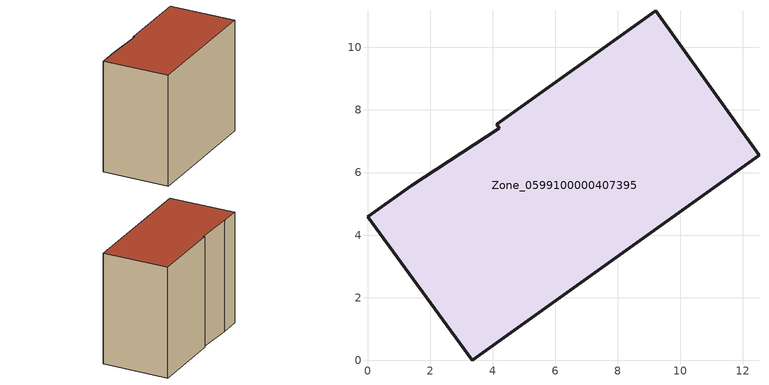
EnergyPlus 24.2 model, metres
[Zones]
Zone_0599100000407395
 floor ground (C_G): 0,4.59 1.4,5.58 4.21,7.42 4.13,7.54 9.21,11.17 12.51,6.55 3.34,0 z0
 wall outside (C_F): 1.4,5.58 0,4.59 3.34,0 12.51,6.55 9.21,11.17 4.13,7.54 4.21,7.42 1.4,5.58 z0:9.52
 roof outside (C_R): 4.13,7.54 4.21,7.42 1.4,5.58 0,4.59 3.34,0 12.51,6.55 9.21,11.17 z9.52
[BUILDING]
Pand.0599100000407395: North Axis=0; Terrain=City; Loads Convergence Tolerance Value=0.04; Temperature Convergence Tolerance Value=0.4; Solar Distribution=FullExterior; Maximum Number of Warmup Days=25; Minimum Number of Warmup Days=1
[Site:Location]
Rotterdam.The.Hague.AP_ZH_NLD Design_Conditions: Latitude=51.96; Longitude=4.45; Time Zone=1; Elevation=-4.5
[SITE:GROUNDTEMPERATURE:BUILDINGSURFACE]
18, 18, 18, 18, 18, 18, 18, 18, 18, 18, 18, 18
[MATERIAL] Thermal Absorptance=0.9; Solar Absorptance=0.7; Visible Absorptance=0.7
Name | Roughness | Thickness | Conductivity | Density | Specific Heat
G.TC.1992-2005 | MediumSmooth | 0.15 | 0.06 | 540 | 1210
F.TC.1992-2005 | Rough | 0.3 | 0.12 | 1920 | 840
R.TC.1992-2005 | MediumRough | 0.2 | 0.08 | 1500 | 1000
[CONSTRUCTION]
C_G: G.TC.1992-2005
C_F: F.TC.1992-2005
C_R: R.TC.1992-2005
[ZONE]
Zone_0599100000407395: Type=1; Multiplier=1; Ceiling Height=Autocalculate; Volume=Autocalculate; Floor Area=autocalculate; Part of Total Floor Area=Yes
[ZONEINFILTRATION:DESIGNFLOWRATE]
Infil_Zone_0599100000407395: Zone or ZoneList or Space or SpaceList=Zone_0599100000407395; Schedule=AlwaysOn; Design Flow Rate Calculation Method=Flow/Area; Flow Rate per Floor Area=0.0015; Constant Term Coefficient=1; Temperature Term Coefficient=0; Velocity Term Coefficient=0; Velocity Squared Term Coefficient=0
[HVACTEMPLATE:ZONE:IDEALLOADSAIRSYSTEM]
Zone_0599100000407395: Maximum Heating Supply Air Temperature=50; Minimum Cooling Supply Air Temperature=13; Maximum Heating Supply Air Humidity Ratio=0.0156; Minimum Cooling Supply Air Humidity Ratio=0.0077; Heating Limit=NoLimit; Cooling Limit=NoLimit; Dehumidification Control Type=ConstantSensibleHeatRatio; Cooling Sensible Heat Ratio=0.7; Dehumidification Setpoint=60; Humidification Control Type=None; Humidification Setpoint=30; Outdoor Air Method=None; Outdoor Air Flow Rate per Person=0.00944; Outdoor Air Flow Rate per Zone Floor Area=0; Outdoor Air Flow Rate per Zone=0; Demand Controlled Ventilation Type=None; Outdoor Air Economizer Type=NoEconomizer; Heat Recovery Type=None; Sensible Heat Recovery Effectiveness=0.7; Latent Heat Recovery Effectiveness=0.65
[ZONECONTROL:THERMOSTAT]
ThermostatControl_Zone_0599100000407395: Zone or ZoneList=Zone_0599100000407395; Control Type Schedule=DualSetpointControlType; Control 1=Thermostat_Zone_0599100000407395; Temperature Difference Between Cutout And Setpoint=0
[THERMOSTATSETPOINT:DUALSETPOINT]
Thermostat_Zone_0599100000407395: Heating Setpoint Temperature Schedule=HeatingSetpoint_Zone_0599100000407395; Cooling Setpoint Temperature Schedule=CoolingSetpoint_Zone_0599100000407395
[SCHEDULE:COMPACT]
HeatingSetpoint_Zone_0599100000407395: Through: 12/31, For: AllDays, Until: 24:00, 21
CoolingSetpoint_Zone_0599100000407395: Through: 12/31, For: AllDays, Until: 24:00, 24
DualSetpointControlType: Through: 12/31, For: AllDays, Until: 24:00, 4
AlwaysOn: Through: 12/31, For: AllDays, Until: 24:00, 1
